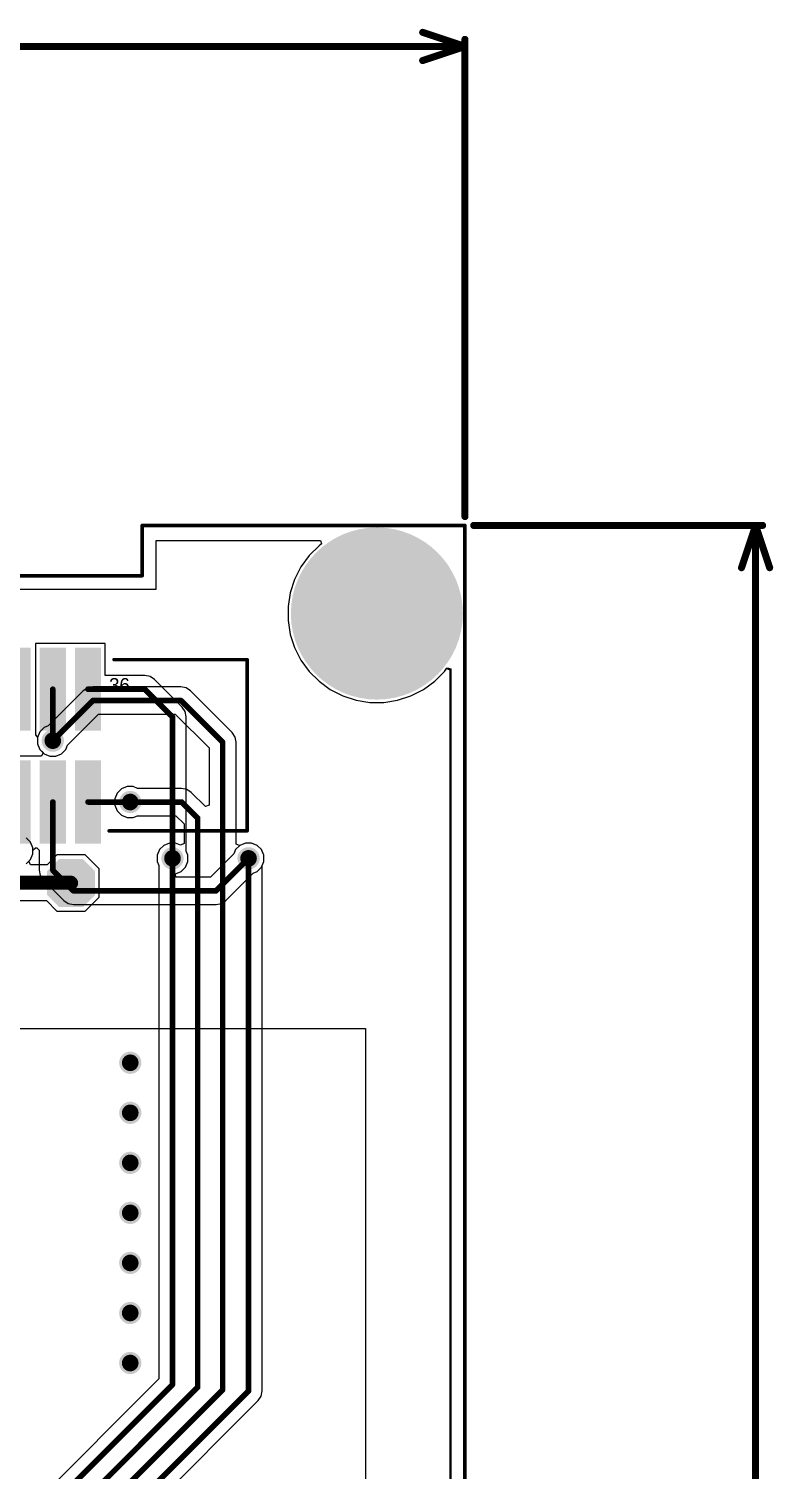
# Model space of a CAD drawing. Header units: millimetres. Extents: x 0 to 172, y 0 to 138.
# Drawn here: x 144.3 to 171.1, y 86 to 137.9 of the extents above; entities that cross this region are included whole.
import ezdxf

# ---------------------------------------------------------------- set-up
doc = ezdxf.new("R2010")
doc.units = ezdxf.units.MM
for name, color, linetype in [('BottomLayer', 5, 'Continuous'), ('BottomPaste', 16, 'Continuous'), ('BottomSolder', 6, 'Continuous'), ('Mechanical1', 6, 'Continuous'), ('Mechanical2', 216, 'Continuous'), ('MultiLayer', 9, 'Continuous'), ('PadHoleLayer', 156, 'Continuous'), ('TopLayer', 1, 'Continuous'), ('TopOverlay', 2, 'Continuous'), ('TopPaste', 8, 'Continuous'), ('TopSolder', 216, 'Continuous'), ('ViaHoleLayer', 16, 'Continuous')]:
    doc.layers.add(name, color=color, linetype=linetype)

# ---------------------------------------------------------------- blocks, each defined once
blk = doc.blocks.new('T__________B_46')
at = {"layer": 'BottomLayer'}
blk.add_hatch(color=5, dxfattribs=at).paths.add_polyline_path([(0.381, 0.762), (-0.381, 0.762), (-0.762, 0.381), (-0.762, -0.381), (-0.381, -0.762), (0.381, -0.762), (0.762, -0.381), (0.762, 0.381)])
at = {"layer": 'BottomPaste'}
blk.add_hatch(color=16, dxfattribs=at).paths.add_polyline_path([(0.381, 0.762), (-0.381, 0.762), (-0.762, 0.381), (-0.762, -0.381), (-0.381, -0.762), (0.381, -0.762), (0.762, -0.381), (0.762, 0.381)])
at = {"layer": 'BottomSolder'}
blk.add_hatch(color=6, dxfattribs=at).paths.add_polyline_path([(0.4318, 0.8636), (-0.4318, 0.8636), (-0.8636, 0.4318), (-0.8636, -0.4318), (-0.4318, -0.8636), (0.4318, -0.8636), (0.8636, -0.4318), (0.8636, 0.4318)])
blk = doc.blocks.new('ESHF_118_01_L_D_SM_TR_256')
at = {"layer": 'TopLayer'}
for points in [[(-10.425, 3.43), (-10.425, 0.635), (-11.165, 0.635), (-11.165, 3.43)], [(-9.155, 3.43), (-9.155, 0.635), (-9.895, 0.635), (-9.895, 3.43)], [(-7.885, 3.43), (-7.885, 0.635), (-8.625, 0.635), (-8.625, 3.43)], [(-6.615, 3.43), (-6.615, 0.635), (-7.355, 0.635), (-7.355, 3.43)], [(-5.345, 3.43), (-5.345, 0.635), (-6.085, 0.635), (-6.085, 3.43)], [(-4.075, 3.43), (-4.075, 0.635), (-4.815, 0.635), (-4.815, 3.43)], [(-2.805, 3.43), (-2.805, 0.635), (-3.545, 0.635), (-3.545, 3.43)], [(-1.535, 3.43), (-1.535, 0.635), (-2.275, 0.635), (-2.275, 3.43)], [(-0.265, 3.43), (-0.265, 0.635), (-1.005, 0.635), (-1.005, 3.43)], [(1.005, 3.43), (1.005, 0.635), (0.265, 0.635), (0.265, 3.43)], [(2.275, 3.43), (2.275, 0.635), (1.535, 0.635), (1.535, 3.43)], [(3.545, 3.43), (3.545, 0.635), (2.805, 0.635), (2.805, 3.43)], [(4.815, 3.43), (4.815, 0.635), (4.075, 0.635), (4.075, 3.43)], [(6.085, 3.43), (6.085, 0.635), (5.345, 0.635), (5.345, 3.43)], [(7.355, 3.43), (7.355, 0.635), (6.615, 0.635), (6.615, 3.43)], [(8.625, 3.43), (8.625, 0.635), (7.885, 0.635), (7.885, 3.43)], [(9.895, 3.43), (9.895, 0.635), (9.155, 0.635), (9.155, 3.43)], [(11.165, 3.43), (11.165, 0.635), (10.425, 0.635), (10.425, 3.43)], [(-10.425, -0.635), (-10.425, -3.43), (-11.165, -3.43), (-11.165, -0.635)], [(-9.155, -0.635), (-9.155, -3.43), (-9.895, -3.43), (-9.895, -0.635)], [(-7.885, -0.635), (-7.885, -3.43), (-8.625, -3.43), (-8.625, -0.635)], [(-6.615, -0.635), (-6.615, -3.43), (-7.355, -3.43), (-7.355, -0.635)], [(-5.345, -0.635), (-5.345, -3.43), (-6.085, -3.43), (-6.085, -0.635)], [(-4.075, -0.635), (-4.075, -3.43), (-4.815, -3.43), (-4.815, -0.635)], [(-2.805, -0.635), (-2.805, -3.43), (-3.545, -3.43), (-3.545, -0.635)], [(-1.535, -0.635), (-1.535, -3.43), (-2.275, -3.43), (-2.275, -0.635)], [(-0.265, -0.635), (-0.265, -3.43), (-1.005, -3.43), (-1.005, -0.635)], [(1.005, -0.635), (1.005, -3.43), (0.265, -3.43), (0.265, -0.635)], [(2.275, -0.635), (2.275, -3.43), (1.535, -3.43), (1.535, -0.635)], [(3.545, -0.635), (3.545, -3.43), (2.805, -3.43), (2.805, -0.635)], [(4.815, -0.635), (4.815, -3.43), (4.075, -3.43), (4.075, -0.635)], [(6.085, -0.635), (6.085, -3.43), (5.345, -3.43), (5.345, -0.635)], [(7.355, -0.635), (7.355, -3.43), (6.615, -3.43), (6.615, -0.635)], [(8.625, -0.635), (8.625, -3.43), (7.885, -3.43), (7.885, -0.635)], [(9.895, -0.635), (9.895, -3.43), (9.155, -3.43), (9.155, -0.635)], [(11.165, -0.635), (11.165, -3.43), (10.425, -3.43), (10.425, -0.635)]]:
    blk.add_hatch(color=1, dxfattribs=at).paths.add_polyline_path(points)
at = {"layer": 'TopPaste'}
for points in [[(-10.425, 3.43), (-10.425, 0.635), (-11.165, 0.635), (-11.165, 3.43)], [(-9.155, 3.43), (-9.155, 0.635), (-9.895, 0.635), (-9.895, 3.43)], [(-7.885, 3.43), (-7.885, 0.635), (-8.625, 0.635), (-8.625, 3.43)], [(-6.615, 3.43), (-6.615, 0.635), (-7.355, 0.635), (-7.355, 3.43)], [(-5.345, 3.43), (-5.345, 0.635), (-6.085, 0.635), (-6.085, 3.43)], [(-4.075, 3.43), (-4.075, 0.635), (-4.815, 0.635), (-4.815, 3.43)], [(-2.805, 3.43), (-2.805, 0.635), (-3.545, 0.635), (-3.545, 3.43)], [(-1.535, 3.43), (-1.535, 0.635), (-2.275, 0.635), (-2.275, 3.43)], [(-0.265, 3.43), (-0.265, 0.635), (-1.005, 0.635), (-1.005, 3.43)], [(1.005, 3.43), (1.005, 0.635), (0.265, 0.635), (0.265, 3.43)], [(2.275, 3.43), (2.275, 0.635), (1.535, 0.635), (1.535, 3.43)], [(3.545, 3.43), (3.545, 0.635), (2.805, 0.635), (2.805, 3.43)], [(4.815, 3.43), (4.815, 0.635), (4.075, 0.635), (4.075, 3.43)], [(6.085, 3.43), (6.085, 0.635), (5.345, 0.635), (5.345, 3.43)], [(7.355, 3.43), (7.355, 0.635), (6.615, 0.635), (6.615, 3.43)], [(8.625, 3.43), (8.625, 0.635), (7.885, 0.635), (7.885, 3.43)], [(9.895, 3.43), (9.895, 0.635), (9.155, 0.635), (9.155, 3.43)], [(11.165, 3.43), (11.165, 0.635), (10.425, 0.635), (10.425, 3.43)], [(-10.425, -0.635), (-10.425, -3.43), (-11.165, -3.43), (-11.165, -0.635)], [(-9.155, -0.635), (-9.155, -3.43), (-9.895, -3.43), (-9.895, -0.635)], [(-7.885, -0.635), (-7.885, -3.43), (-8.625, -3.43), (-8.625, -0.635)], [(-6.615, -0.635), (-6.615, -3.43), (-7.355, -3.43), (-7.355, -0.635)], [(-5.345, -0.635), (-5.345, -3.43), (-6.085, -3.43), (-6.085, -0.635)], [(-4.075, -0.635), (-4.075, -3.43), (-4.815, -3.43), (-4.815, -0.635)], [(-2.805, -0.635), (-2.805, -3.43), (-3.545, -3.43), (-3.545, -0.635)], [(-1.535, -0.635), (-1.535, -3.43), (-2.275, -3.43), (-2.275, -0.635)], [(-0.265, -0.635), (-0.265, -3.43), (-1.005, -3.43), (-1.005, -0.635)], [(1.005, -0.635), (1.005, -3.43), (0.265, -3.43), (0.265, -0.635)], [(2.275, -0.635), (2.275, -3.43), (1.535, -3.43), (1.535, -0.635)], [(3.545, -0.635), (3.545, -3.43), (2.805, -3.43), (2.805, -0.635)], [(4.815, -0.635), (4.815, -3.43), (4.075, -3.43), (4.075, -0.635)], [(6.085, -0.635), (6.085, -3.43), (5.345, -3.43), (5.345, -0.635)], [(7.355, -0.635), (7.355, -3.43), (6.615, -3.43), (6.615, -0.635)], [(8.625, -0.635), (8.625, -3.43), (7.885, -3.43), (7.885, -0.635)], [(9.895, -0.635), (9.895, -3.43), (9.155, -3.43), (9.155, -0.635)], [(11.165, -0.635), (11.165, -3.43), (10.425, -3.43), (10.425, -0.635)]]:
    blk.add_hatch(color=8, dxfattribs=at).paths.add_polyline_path(points)
at = {"layer": 'TopSolder'}
for points in [[(-10.323, 3.532), (-10.323, 0.533), (-11.267, 0.533), (-11.267, 3.532)], [(-9.053, 3.532), (-9.053, 0.533), (-9.997, 0.533), (-9.997, 3.532)], [(-7.783, 3.532), (-7.783, 0.533), (-8.727, 0.533), (-8.727, 3.532)], [(-6.513, 3.532), (-6.513, 0.533), (-7.457, 0.533), (-7.457, 3.532)], [(-5.243, 3.532), (-5.243, 0.533), (-6.187, 0.533), (-6.187, 3.532)], [(-3.973, 3.532), (-3.973, 0.533), (-4.917, 0.533), (-4.917, 3.532)], [(-2.703, 3.532), (-2.703, 0.533), (-3.647, 0.533), (-3.647, 3.532)], [(-1.433, 3.532), (-1.433, 0.533), (-2.377, 0.533), (-2.377, 3.532)], [(-0.163, 3.532), (-0.163, 0.533), (-1.107, 0.533), (-1.107, 3.532)], [(1.107, 3.532), (1.107, 0.533), (0.163, 0.533), (0.163, 3.532)], [(2.377, 3.532), (2.377, 0.533), (1.433, 0.533), (1.433, 3.532)], [(3.647, 3.532), (3.647, 0.533), (2.703, 0.533), (2.703, 3.532)], [(4.917, 3.532), (4.917, 0.533), (3.973, 0.533), (3.973, 3.532)], [(6.187, 3.532), (6.187, 0.533), (5.243, 0.533), (5.243, 3.532)], [(7.457, 3.532), (7.457, 0.533), (6.513, 0.533), (6.513, 3.532)], [(8.727, 3.532), (8.727, 0.533), (7.783, 0.533), (7.783, 3.532)], [(9.997, 3.532), (9.997, 0.533), (9.053, 0.533), (9.053, 3.532)], [(11.267, 3.532), (11.267, 0.533), (10.323, 0.533), (10.323, 3.532)], [(-10.323, -0.533), (-10.323, -3.532), (-11.267, -3.532), (-11.267, -0.533)], [(-9.053, -0.533), (-9.053, -3.532), (-9.997, -3.532), (-9.997, -0.533)], [(-7.783, -0.533), (-7.783, -3.532), (-8.727, -3.532), (-8.727, -0.533)], [(-6.513, -0.533), (-6.513, -3.532), (-7.457, -3.532), (-7.457, -0.533)], [(-5.243, -0.533), (-5.243, -3.532), (-6.187, -3.532), (-6.187, -0.533)], [(-3.973, -0.533), (-3.973, -3.532), (-4.917, -3.532), (-4.917, -0.533)], [(-2.703, -0.533), (-2.703, -3.532), (-3.647, -3.532), (-3.647, -0.533)], [(-1.433, -0.533), (-1.433, -3.532), (-2.377, -3.532), (-2.377, -0.533)], [(-0.163, -0.533), (-0.163, -3.532), (-1.107, -3.532), (-1.107, -0.533)], [(1.107, -0.533), (1.107, -3.532), (0.163, -3.532), (0.163, -0.533)], [(2.377, -0.533), (2.377, -3.532), (1.433, -3.532), (1.433, -0.533)], [(3.647, -0.533), (3.647, -3.532), (2.703, -3.532), (2.703, -0.533)], [(4.917, -0.533), (4.917, -3.532), (3.973, -3.532), (3.973, -0.533)], [(6.187, -0.533), (6.187, -3.532), (5.243, -3.532), (5.243, -0.533)], [(7.457, -0.533), (7.457, -3.532), (6.513, -3.532), (6.513, -0.533)], [(8.727, -0.533), (8.727, -3.532), (7.783, -3.532), (7.783, -0.533)], [(9.997, -0.533), (9.997, -3.532), (9.053, -3.532), (9.053, -0.533)], [(11.267, -0.533), (11.267, -3.532), (10.323, -3.532), (10.323, -0.533)]]:
    blk.add_hatch(color=216, dxfattribs=at).paths.add_polyline_path(points)
at = {"layer": 'TopOverlay', "const_width": 0.127}
for points in [[(-16.535, -3.073), (-16.535, 3.099)], [(-16.535, 3.099), (-11.735, 3.099)], [(11.735, 3.099), (16.535, 3.099)], [(16.535, -3.073), (16.535, 3.099)], [(-16.535, -3.073), (-11.557, -3.073)], [(11.557, -3.073), (16.535, -3.073)]]:
    blk.add_lwpolyline(points, dxfattribs=at)
at = {"layer": 'TopOverlay', "const_width": 0.0635}
for points in [[(-16.567, 3.099, 1), (-16.504, 3.099, 1)], [(-16.567, 3.099, 1), (-16.504, 3.099, 1)], [(-11.767, 3.099, 1), (-11.703, 3.099, 1)], [(11.703, 3.099, 1), (11.767, 3.099, 1)], [(16.504, 3.099, 1), (16.567, 3.099, 1)], [(16.504, 3.099, 1), (16.567, 3.099, 1)], [(-16.567, -3.073, 1), (-16.504, -3.073, 1)], [(-16.567, -3.073, 1), (-16.504, -3.073, 1)], [(-11.589, -3.073, 1), (-11.525, -3.073, 1)], [(11.525, -3.073, 1), (11.589, -3.073, 1)], [(16.504, -3.073, 1), (16.567, -3.073, 1)], [(16.504, -3.073, 1), (16.567, -3.073, 1)]]:
    blk.add_lwpolyline(points, format="xyb", close=True, dxfattribs=at)
at = {"layer": 'TopOverlay'}
for s, p in [('36', (11.559, 1.933)), ('1', (-11.656, -2.563))]:
    blk.add_text(s, height=0.5, rotation=360, dxfattribs=at).set_placement(p)

msp = doc.modelspace()

# ---------------------------------------------------------------- hatches: boundary and pattern name
at = {"layer": 'BottomLayer'}
h = msp.add_hatch(color=5, dxfattribs=at)
edge = h.paths.add_edge_path()
edge.add_arc((156.825, 116.825), 3, 0, 360)
h = msp.add_hatch(color=5, dxfattribs=at)
edge = h.paths.add_edge_path()
edge.add_arc((145.136, 112.243), 0.3, 0, 360)
h = msp.add_hatch(color=5, dxfattribs=at)
edge = h.paths.add_edge_path()
edge.add_arc((147.93, 110.032), 0.3, 0, 360)
h = msp.add_hatch(color=5, dxfattribs=at)
edge = h.paths.add_edge_path()
edge.add_arc((149.454, 108.001), 0.3, 0, 360)
h = msp.add_hatch(color=5, dxfattribs=at)
edge = h.paths.add_edge_path()
edge.add_arc((152.197, 108.001), 0.3, 0, 360)
h = msp.add_hatch(color=5, dxfattribs=at)
edge = h.paths.add_edge_path()
edge.add_arc((147.93, 100.635), 0.3, 0, 360)
h = msp.add_hatch(color=5, dxfattribs=at)
edge = h.paths.add_edge_path()
edge.add_arc((147.93, 98.831), 0.3, 0, 360)
h = msp.add_hatch(color=5, dxfattribs=at)
edge = h.paths.add_edge_path()
edge.add_arc((147.93, 97.028), 0.3, 0, 360)
h = msp.add_hatch(color=5, dxfattribs=at)
edge = h.paths.add_edge_path()
edge.add_arc((147.93, 95.225), 0.3, 0, 360)
h = msp.add_hatch(color=5, dxfattribs=at)
edge = h.paths.add_edge_path()
edge.add_arc((147.93, 93.421), 0.3, 0, 360)
h = msp.add_hatch(color=5, dxfattribs=at)
edge = h.paths.add_edge_path()
edge.add_arc((147.93, 91.618), 0.3, 0, 360)
h = msp.add_hatch(color=5, dxfattribs=at)
edge = h.paths.add_edge_path()
edge.add_arc((147.93, 89.814), 0.3, 0, 360)
at = {"layer": 'BottomSolder'}
h = msp.add_hatch(color=6, dxfattribs=at)
edge = h.paths.add_edge_path()
edge.add_arc((156.825, 116.825), 3.102, 0, 360)
h = msp.add_hatch(color=6, dxfattribs=at)
edge = h.paths.add_edge_path()
edge.add_arc((145.136, 112.243), 0.402, 0, 360)
h = msp.add_hatch(color=6, dxfattribs=at)
edge = h.paths.add_edge_path()
edge.add_arc((147.93, 110.032), 0.402, 0, 360)
h = msp.add_hatch(color=6, dxfattribs=at)
edge = h.paths.add_edge_path()
edge.add_arc((149.454, 108.001), 0.402, 0, 360)
h = msp.add_hatch(color=6, dxfattribs=at)
edge = h.paths.add_edge_path()
edge.add_arc((152.197, 108.001), 0.402, 0, 360)
h = msp.add_hatch(color=6, dxfattribs=at)
edge = h.paths.add_edge_path()
edge.add_arc((147.93, 100.635), 0.402, 0, 360)
h = msp.add_hatch(color=6, dxfattribs=at)
edge = h.paths.add_edge_path()
edge.add_arc((147.93, 98.831), 0.402, 0, 360)
h = msp.add_hatch(color=6, dxfattribs=at)
edge = h.paths.add_edge_path()
edge.add_arc((147.93, 97.028), 0.402, 0, 360)
h = msp.add_hatch(color=6, dxfattribs=at)
edge = h.paths.add_edge_path()
edge.add_arc((147.93, 95.225), 0.402, 0, 360)
h = msp.add_hatch(color=6, dxfattribs=at)
edge = h.paths.add_edge_path()
edge.add_arc((147.93, 93.421), 0.402, 0, 360)
h = msp.add_hatch(color=6, dxfattribs=at)
edge = h.paths.add_edge_path()
edge.add_arc((147.93, 91.618), 0.402, 0, 360)
h = msp.add_hatch(color=6, dxfattribs=at)
edge = h.paths.add_edge_path()
edge.add_arc((147.93, 89.814), 0.402, 0, 360)
at = {"layer": 'MultiLayer'}
h = msp.add_hatch(color=9, dxfattribs=at)
edge = h.paths.add_edge_path()
edge.add_arc((156.825, 116.825), 3, 0, 360)
at = {"layer": 'PadHoleLayer'}
h = msp.add_hatch(color=156, dxfattribs=at)
edge = h.paths.add_edge_path()
edge.add_arc((156.825, 116.825), 2, 0, 360)
at = {"layer": 'TopLayer'}
h = msp.add_hatch(color=1, dxfattribs=at)
edge = h.paths.add_edge_path()
edge.add_arc((156.825, 116.825), 3, 0, 360)
h = msp.add_hatch(color=1, dxfattribs=at)
edge = h.paths.add_edge_path()
edge.add_arc((145.136, 112.243), 0.3, 0, 360)
h = msp.add_hatch(color=1, dxfattribs=at)
edge = h.paths.add_edge_path()
edge.add_arc((147.93, 110.032), 0.3, 0, 360)
h = msp.add_hatch(color=1, dxfattribs=at)
edge = h.paths.add_edge_path()
edge.add_arc((149.454, 108.001), 0.3, 0, 360)
h = msp.add_hatch(color=1, dxfattribs=at)
edge = h.paths.add_edge_path()
edge.add_arc((152.197, 108.001), 0.3, 0, 360)
h = msp.add_hatch(color=1, dxfattribs=at)
edge = h.paths.add_edge_path()
edge.add_arc((147.93, 100.635), 0.3, 0, 360)
h = msp.add_hatch(color=1, dxfattribs=at)
edge = h.paths.add_edge_path()
edge.add_arc((147.93, 98.831), 0.3, 0, 360)
h = msp.add_hatch(color=1, dxfattribs=at)
edge = h.paths.add_edge_path()
edge.add_arc((147.93, 97.028), 0.3, 0, 360)
h = msp.add_hatch(color=1, dxfattribs=at)
edge = h.paths.add_edge_path()
edge.add_arc((147.93, 95.225), 0.3, 0, 360)
h = msp.add_hatch(color=1, dxfattribs=at)
edge = h.paths.add_edge_path()
edge.add_arc((147.93, 93.421), 0.3, 0, 360)
h = msp.add_hatch(color=1, dxfattribs=at)
edge = h.paths.add_edge_path()
edge.add_arc((147.93, 91.618), 0.3, 0, 360)
h = msp.add_hatch(color=1, dxfattribs=at)
edge = h.paths.add_edge_path()
edge.add_arc((147.93, 89.814), 0.3, 0, 360)
at = {"layer": 'TopSolder'}
h = msp.add_hatch(color=216, dxfattribs=at)
edge = h.paths.add_edge_path()
edge.add_arc((156.825, 116.825), 3.102, 0, 360)
h = msp.add_hatch(color=216, dxfattribs=at)
edge = h.paths.add_edge_path()
edge.add_arc((145.136, 112.243), 0.402, 0, 360)
h = msp.add_hatch(color=216, dxfattribs=at)
edge = h.paths.add_edge_path()
edge.add_arc((147.93, 110.032), 0.402, 0, 360)
h = msp.add_hatch(color=216, dxfattribs=at)
edge = h.paths.add_edge_path()
edge.add_arc((149.454, 108.001), 0.402, 0, 360)
h = msp.add_hatch(color=216, dxfattribs=at)
edge = h.paths.add_edge_path()
edge.add_arc((152.197, 108.001), 0.402, 0, 360)
h = msp.add_hatch(color=216, dxfattribs=at)
edge = h.paths.add_edge_path()
edge.add_arc((147.93, 100.635), 0.402, 0, 360)
h = msp.add_hatch(color=216, dxfattribs=at)
edge = h.paths.add_edge_path()
edge.add_arc((147.93, 98.831), 0.402, 0, 360)
h = msp.add_hatch(color=216, dxfattribs=at)
edge = h.paths.add_edge_path()
edge.add_arc((147.93, 97.028), 0.402, 0, 360)
h = msp.add_hatch(color=216, dxfattribs=at)
edge = h.paths.add_edge_path()
edge.add_arc((147.93, 95.225), 0.402, 0, 360)
h = msp.add_hatch(color=216, dxfattribs=at)
edge = h.paths.add_edge_path()
edge.add_arc((147.93, 93.421), 0.402, 0, 360)
h = msp.add_hatch(color=216, dxfattribs=at)
edge = h.paths.add_edge_path()
edge.add_arc((147.93, 91.618), 0.402, 0, 360)
h = msp.add_hatch(color=216, dxfattribs=at)
edge = h.paths.add_edge_path()
edge.add_arc((147.93, 89.814), 0.402, 0, 360)
at = {"layer": 'ViaHoleLayer'}
h = msp.add_hatch(color=16, dxfattribs=at)
edge = h.paths.add_edge_path()
edge.add_arc((145.136, 112.243), 0.15, 0, 360)
h = msp.add_hatch(color=16, dxfattribs=at)
edge = h.paths.add_edge_path()
edge.add_arc((147.93, 110.032), 0.15, 0, 360)
h = msp.add_hatch(color=16, dxfattribs=at)
edge = h.paths.add_edge_path()
edge.add_arc((149.454, 108.001), 0.15, 0, 360)
h = msp.add_hatch(color=16, dxfattribs=at)
edge = h.paths.add_edge_path()
edge.add_arc((152.197, 108.001), 0.15, 0, 360)
h = msp.add_hatch(color=16, dxfattribs=at)
edge = h.paths.add_edge_path()
edge.add_arc((147.93, 100.635), 0.15, 0, 360)
h = msp.add_hatch(color=16, dxfattribs=at)
edge = h.paths.add_edge_path()
edge.add_arc((147.93, 98.831), 0.15, 0, 360)
h = msp.add_hatch(color=16, dxfattribs=at)
edge = h.paths.add_edge_path()
edge.add_arc((147.93, 97.028), 0.15, 0, 360)
h = msp.add_hatch(color=16, dxfattribs=at)
edge = h.paths.add_edge_path()
edge.add_arc((147.93, 95.225), 0.15, 0, 360)
h = msp.add_hatch(color=16, dxfattribs=at)
edge = h.paths.add_edge_path()
edge.add_arc((147.93, 93.421), 0.15, 0, 360)
h = msp.add_hatch(color=16, dxfattribs=at)
edge = h.paths.add_edge_path()
edge.add_arc((147.93, 91.618), 0.15, 0, 360)
h = msp.add_hatch(color=16, dxfattribs=at)
edge = h.paths.add_edge_path()
edge.add_arc((147.93, 89.814), 0.15, 0, 360)

# ---------------------------------------------------------------- linework, layer by layer
at = {"layer": 'BottomLayer'}
for p, q in [((148.869, 117.704), (148.869, 119.456)), ((148.869, 119.456), (154.791, 119.456)), ((154.738, 119.268), (154.382, 118.912)), ((154.831, 119.335), (154.738, 119.268)), ((154.791, 119.456), (154.831, 119.335)), ((154.085, 118.504), (153.856, 118.055)), ((154.382, 118.912), (154.085, 118.504)), ((153.856, 118.055), (153.701, 117.575)), ((136.242, 117.704), (148.869, 117.704)), ((153.701, 117.575), (153.622, 117.077)), ((153.622, 117.077), (153.622, 116.573)), ((153.622, 116.573), (153.701, 116.075)), ((153.701, 116.075), (153.856, 115.595)), ((153.856, 115.595), (154.085, 115.146)), ((154.085, 115.146), (154.382, 114.738)), ((159.268, 114.738), (159.34, 114.838)), ((159.34, 114.838), (159.461, 114.798)), ((159.461, 114.798), (159.461, 57.315)), ((154.382, 114.738), (154.738, 114.382)), ((154.738, 114.382), (155.146, 114.085)), ((158.504, 114.085), (158.912, 114.382)), ((158.912, 114.382), (159.268, 114.738)), ((146.236, 114.039), (144.971, 112.774)), ((146.396, 114.146), (146.236, 114.039)), ((146.584, 114.183), (146.396, 114.146)), ((149.756, 114.183), (146.584, 114.183)), ((149.945, 114.146), (149.756, 114.183)), ((150.104, 114.039), (149.945, 114.146)), ((151.611, 112.533), (150.104, 114.039)), ((155.146, 114.085), (155.595, 113.856)), ((155.595, 113.856), (156.075, 113.701)), ((157.575, 113.701), (158.055, 113.856)), ((158.055, 113.856), (158.504, 114.085)), ((156.075, 113.701), (156.573, 113.622)), ((156.573, 113.622), (157.077, 113.622)), ((157.077, 113.622), (157.575, 113.701)), ((144.971, 112.774), (144.822, 112.712)), ((145.667, 112.078), (146.788, 113.199)), ((146.788, 113.199), (149.553, 113.199)), ((149.553, 113.199), (150.771, 111.981)), ((144.666, 112.556), (144.582, 112.353)), ((144.582, 112.353), (144.582, 112.132)), ((144.822, 112.712), (144.666, 112.556)), ((151.718, 112.373), (151.611, 112.533)), ((151.755, 112.185), (151.718, 112.373)), ((144.582, 112.132), (144.666, 111.929)), ((144.666, 111.929), (144.822, 111.773)), ((144.822, 111.773), (145.025, 111.689)), ((145.025, 111.689), (145.246, 111.689)), ((145.246, 111.689), (145.449, 111.773)), ((145.449, 111.773), (145.605, 111.929)), ((145.605, 111.929), (145.667, 112.078)), ((150.771, 111.981), (150.771, 109.921)), ((151.755, 108.509), (151.755, 112.185)), ((147.46, 110.346), (147.376, 110.142)), ((147.376, 110.142), (147.376, 109.922)), ((147.616, 110.502), (147.46, 110.346)), ((147.819, 110.586), (147.616, 110.502)), ((148.04, 110.586), (147.819, 110.586)), ((148.189, 110.524), (148.04, 110.586)), ((149.784, 110.524), (148.189, 110.524)), ((149.973, 110.487), (149.784, 110.524)), ((150.132, 110.38), (149.973, 110.487)), ((150.644, 109.868), (150.132, 110.38)), ((147.376, 109.922), (147.46, 109.718)), ((147.46, 109.718), (147.616, 109.563)), ((150.771, 109.921), (150.644, 109.868)), ((147.616, 109.563), (147.819, 109.478)), ((147.819, 109.478), (148.04, 109.478)), ((148.04, 109.478), (148.189, 109.54)), ((148.189, 109.54), (149.58, 109.54)), ((149.58, 109.54), (149.869, 109.251)), ((149.869, 109.251), (149.869, 108.535)), ((144.335, 108.587), (144.179, 108.743)), ((144.42, 108.384), (144.335, 108.587)), ((144.335, 107.96), (144.42, 108.163)), ((144.42, 108.163), (144.42, 108.384)), ((145.288, 108.128), (144.932, 107.772)), ((146.304, 108.128), (145.288, 108.128)), ((146.812, 107.62), (146.304, 108.128)), ((148.984, 108.315), (148.9, 108.111)), ((148.9, 108.111), (148.9, 107.891)), ((149.14, 108.47), (148.984, 108.315)), ((149.343, 108.555), (149.14, 108.47)), ((149.564, 108.555), (149.343, 108.555)), ((149.742, 108.481), (149.564, 108.555)), ((149.869, 108.535), (149.742, 108.481)), ((151.873, 108.46), (151.755, 108.509)), ((151.883, 108.47), (151.873, 108.46)), ((152.087, 108.555), (151.883, 108.47)), ((152.307, 108.555), (152.087, 108.555)), ((152.511, 108.47), (152.307, 108.555)), ((152.666, 108.315), (152.511, 108.47)), ((152.751, 108.111), (152.666, 108.315)), ((152.751, 107.891), (152.751, 108.111)), ((144.275, 107.899), (144.335, 107.96)), ((144.327, 107.772), (144.275, 107.899)), ((144.932, 107.772), (144.327, 107.772)), ((146.812, 106.604), (146.812, 107.62)), ((148.9, 107.891), (148.962, 107.741)), ((148.962, 107.741), (148.962, 89.243)), ((152.689, 107.741), (152.751, 107.891)), ((152.689, 88.81), (152.689, 107.741)), ((146.304, 106.096), (146.812, 106.604)), ((142.608, 106.477), (144.907, 106.477)), ((144.907, 106.477), (145.288, 106.096)), ((145.288, 106.096), (146.304, 106.096)), ((148.962, 89.243), (125.008, 65.29)), ((126.483, 62.4), (152.545, 88.462)), ((152.545, 88.462), (152.651, 88.621)), ((152.651, 88.621), (152.689, 88.81))]:
    msp.add_line(p, q, dxfattribs=at)
for points, const_width in [([(145.136, 112.243), (146.584, 113.691)], 0.203), ([(146.584, 113.691), (149.756, 113.691)], 0.203), ([(149.756, 113.691), (151.263, 112.185)], 0.203), ([(151.263, 88.848), (151.263, 112.185)], 0.203), ([(147.93, 110.032), (149.784, 110.032)], 0.203), ([(149.784, 110.032), (150.361, 109.455)], 0.203), ([(150.361, 88.94), (150.361, 109.455)], 0.203), ([(149.454, 89.039), (149.454, 108.001)], 0.203), ([(152.197, 88.81), (152.197, 108.001)], 0.203), ([(142.608, 107.124), (145.783, 107.124)], 0.508), ([(145.783, 107.124), (145.796, 107.112)], 0.508), ([(125.212, 64.798), (149.454, 89.039)], 0.203), ([(125.522, 64.1), (150.361, 88.94)], 0.203), ([(125.829, 63.413), (151.263, 88.848)], 0.203), ([(126.135, 62.748), (152.197, 88.81)], 0.203)]:
    msp.add_lwpolyline(points, dxfattribs=dict(at, const_width=const_width))
for points, const_width in [([(146.534, 113.691, 1), (146.635, 113.691, 1)], 0.102), ([(146.534, 113.691, 1), (146.635, 113.691, 1)], 0.102), ([(149.706, 113.691, 1), (149.807, 113.691, 1)], 0.102), ([(149.706, 113.691, 1), (149.807, 113.691, 1)], 0.102), ([(145.085, 112.243, 1), (145.186, 112.243, 1)], 0.102), ([(151.212, 112.185, 1), (151.314, 112.185, 1)], 0.102), ([(151.212, 112.185, 1), (151.314, 112.185, 1)], 0.102), ([(147.879, 110.032, 1), (147.98, 110.032, 1)], 0.102), ([(149.734, 110.032, 1), (149.835, 110.032, 1)], 0.102), ([(149.734, 110.032, 1), (149.835, 110.032, 1)], 0.102), ([(150.31, 109.455, 1), (150.412, 109.455, 1)], 0.102), ([(150.31, 109.455, 1), (150.412, 109.455, 1)], 0.102), ([(149.403, 108.001, 1), (149.504, 108.001, 1)], 0.102), ([(152.146, 108.001, 1), (152.248, 108.001, 1)], 0.102), ([(145.656, 107.124, 1), (145.91, 107.124, 1)], 0.254), ([(145.656, 107.124, 1), (145.91, 107.124, 1)], 0.254), ([(145.669, 107.112, 1), (145.923, 107.112, 1)], 0.254), ([(149.403, 89.039, 1), (149.504, 89.039, 1)], 0.102), ([(149.403, 89.039, 1), (149.504, 89.039, 1)], 0.102), ([(150.31, 88.94, 1), (150.412, 88.94, 1)], 0.102), ([(150.31, 88.94, 1), (150.412, 88.94, 1)], 0.102), ([(151.212, 88.848, 1), (151.314, 88.848, 1)], 0.102), ([(151.212, 88.848, 1), (151.314, 88.848, 1)], 0.102), ([(152.146, 88.81, 1), (152.248, 88.81, 1)], 0.102), ([(152.146, 88.81, 1), (152.248, 88.81, 1)], 0.102)]:
    msp.add_lwpolyline(points, format="xyb", close=True, dxfattribs=dict(at, const_width=const_width))
at = {"layer": 'Mechanical1', "const_width": 0.254}
for points in [[(158.476, 137.77), (160, 137.262)], [(87.491, 137.262), (160, 137.262)], [(158.476, 136.754), (160, 137.262)], [(160, 120.318), (160, 137.516)], [(160.318, 120), (170.739, 120)], [(169.977, 118.476), (170.485, 120)], [(170.485, 120), (170.993, 118.476)], [(170.485, 67.491), (170.485, 120)]]:
    msp.add_lwpolyline(points, dxfattribs=at)
at = {"layer": 'Mechanical1', "const_width": 0.127}
for points in [[(158.413, 137.77, 1), (158.54, 137.77, 1)], [(159.937, 137.516, 1), (160.064, 137.516, 1)], [(159.937, 137.262, 1), (160.064, 137.262, 1)], [(159.937, 137.262, 1), (160.064, 137.262, 1)], [(159.937, 137.262, 1), (160.064, 137.262, 1)], [(158.413, 136.754, 1), (158.54, 136.754, 1)], [(159.937, 120.318, 1), (160.064, 120.318, 1)], [(160.254, 120, 1), (160.381, 120, 1)], [(170.421, 120, 1), (170.548, 120, 1)], [(170.421, 120, 1), (170.548, 120, 1)], [(170.421, 120, 1), (170.548, 120, 1)], [(170.675, 120, 1), (170.802, 120, 1)], [(169.913, 118.476, 1), (170.04, 118.476, 1)], [(170.929, 118.476, 1), (171.056, 118.476, 1)]]:
    msp.add_lwpolyline(points, format="xyb", close=True, dxfattribs=at)
at = {"layer": 'Mechanical2', "const_width": 0.127}
for points in [[(148.361, 120), (160, 120)], [(148.361, 118.186), (148.361, 120)], [(160, 0), (160, 120)], [(109.347, 118.186), (148.361, 118.186)]]:
    msp.add_lwpolyline(points, dxfattribs=at)
at = {"layer": 'Mechanical2', "const_width": 0.0635}
for points in [[(148.33, 120, 1), (148.393, 120, 1)], [(148.33, 120, 1), (148.393, 120, 1)], [(159.968, 120, 1), (160.032, 120, 1)], [(159.968, 120, 1), (160.032, 120, 1)], [(148.33, 118.186, 1), (148.393, 118.186, 1)], [(148.33, 118.186, 1), (148.393, 118.186, 1)]]:
    msp.add_lwpolyline(points, format="xyb", close=True, dxfattribs=at)
at = {"layer": 'TopLayer'}
for p, q in [((148.869, 117.704), (148.869, 119.456)), ((148.869, 119.456), (154.791, 119.456)), ((154.738, 119.268), (154.382, 118.912)), ((154.831, 119.335), (154.738, 119.268)), ((154.791, 119.456), (154.831, 119.335)), ((154.085, 118.504), (153.856, 118.055)), ((154.382, 118.912), (154.085, 118.504)), ((153.856, 118.055), (153.701, 117.575)), ((135.837, 117.704), (148.869, 117.704)), ((153.701, 117.575), (153.622, 117.077)), ((153.622, 117.077), (153.622, 116.573)), ((153.622, 116.573), (153.701, 116.075)), ((153.701, 116.075), (153.856, 115.595)), ((145.655, 115.749), (144.512, 115.749)), ((144.512, 115.749), (144.512, 112.446)), ((145.782, 115.749), (145.655, 115.749)), ((145.887, 115.749), (145.782, 115.749)), ((147.03, 115.749), (145.887, 115.749)), ((147.03, 114.589), (147.03, 115.749)), ((153.856, 115.595), (154.085, 115.146)), ((154.085, 115.146), (154.382, 114.738)), ((159.268, 114.738), (159.366, 114.873)), ((159.366, 114.873), (159.487, 114.833)), ((159.487, 114.833), (159.487, 45.081)), ((148.457, 114.589), (147.03, 114.589)), ((148.645, 114.552), (148.457, 114.589)), ((148.805, 114.445), (148.645, 114.552)), ((149.802, 113.449), (148.805, 114.445)), ((154.382, 114.738), (154.738, 114.382)), ((154.738, 114.382), (155.146, 114.085)), ((158.504, 114.085), (158.912, 114.382)), ((158.912, 114.382), (159.268, 114.738)), ((155.146, 114.085), (155.595, 113.856)), ((155.595, 113.856), (156.075, 113.701)), ((157.575, 113.701), (158.055, 113.856)), ((158.055, 113.856), (158.504, 114.085)), ((149.908, 113.289), (149.802, 113.449)), ((149.946, 113.101), (149.908, 113.289)), ((156.075, 113.701), (156.573, 113.622)), ((156.573, 113.622), (157.077, 113.622)), ((157.077, 113.622), (157.575, 113.701)), ((149.946, 108.261), (149.946, 113.101)), ((144.512, 112.446), (144.519, 112.446)), ((144.519, 112.446), (144.582, 112.353)), ((144.582, 112.353), (144.582, 112.132)), ((144.385, 111.684), (143.242, 111.684)), ((144.512, 111.684), (144.385, 111.684)), ((144.731, 111.684), (144.512, 111.684)), ((144.582, 112.132), (144.666, 111.929)), ((144.666, 111.929), (144.784, 111.811)), ((144.784, 111.811), (144.731, 111.684)), ((144.335, 107.96), (144.42, 108.163)), ((144.42, 108.296), (144.512, 108.381)), ((144.42, 108.163), (144.42, 108.296)), ((144.512, 108.381), (144.557, 108.381)), ((144.557, 108.381), (144.647, 108.291)), ((144.647, 108.291), (144.647, 107.574)), ((150.008, 108.111), (149.946, 108.261)), ((150.008, 107.891), (150.008, 108.111)), ((151.665, 108.165), (150.825, 107.324)), ((151.727, 108.315), (151.665, 108.165)), ((151.883, 108.47), (151.727, 108.315)), ((152.087, 108.555), (151.883, 108.47)), ((152.307, 108.555), (152.087, 108.555)), ((152.511, 108.47), (152.307, 108.555)), ((152.666, 108.315), (152.511, 108.47)), ((152.751, 108.111), (152.666, 108.315)), ((152.751, 107.891), (152.751, 108.111)), ((144.179, 107.804), (144.335, 107.96)), ((144.647, 107.574), (144.685, 107.386)), ((149.564, 107.447), (149.767, 107.531)), ((149.767, 107.531), (149.923, 107.687)), ((149.923, 107.687), (150.008, 107.891)), ((152.361, 107.469), (152.511, 107.531)), ((152.511, 107.531), (152.666, 107.687)), ((152.666, 107.687), (152.751, 107.891)), ((144.685, 107.386), (144.791, 107.226)), ((144.791, 107.226), (145.533, 106.484)), ((149.575, 107.324), (149.564, 107.447)), ((150.825, 107.324), (149.575, 107.324)), ((151.376, 106.484), (152.361, 107.469)), ((145.533, 106.484), (145.693, 106.378)), ((145.693, 106.378), (145.881, 106.34)), ((145.881, 106.34), (151.028, 106.34)), ((151.028, 106.34), (151.217, 106.378)), ((151.217, 106.378), (151.376, 106.484)), ((125.41, 101.865), (156.41, 101.865)), ((156.41, 101.865), (156.41, 69.565))]:
    msp.add_line(p, q, dxfattribs=at)
at = {"layer": 'TopLayer', "const_width": 0.203}
for points in [[(145.136, 112.243), (145.136, 114.097)], [(146.406, 114.097), (148.457, 114.097)], [(148.457, 114.097), (149.454, 113.101)], [(149.454, 108.001), (149.454, 113.101)], [(145.139, 107.574), (145.139, 110.032)], [(146.406, 110.032), (147.93, 110.032)], [(151.028, 106.832), (152.197, 108.001)], [(145.139, 107.574), (145.881, 106.832)], [(145.881, 106.832), (151.028, 106.832)]]:
    msp.add_lwpolyline(points, dxfattribs=at)
at = {"layer": 'TopLayer', "const_width": 0.102}
for points in [[(145.085, 114.097, 1), (145.186, 114.097, 1)], [(146.355, 114.097, 1), (146.456, 114.097, 1)], [(148.406, 114.097, 1), (148.508, 114.097, 1)], [(148.406, 114.097, 1), (148.508, 114.097, 1)], [(149.403, 113.101, 1), (149.504, 113.101, 1)], [(149.403, 113.101, 1), (149.504, 113.101, 1)], [(145.085, 112.243, 1), (145.186, 112.243, 1)], [(145.088, 110.032, 1), (145.19, 110.032, 1)], [(146.355, 110.032, 1), (146.456, 110.032, 1)], [(147.879, 110.032, 1), (147.98, 110.032, 1)], [(149.403, 108.001, 1), (149.504, 108.001, 1)], [(152.146, 108.001, 1), (152.248, 108.001, 1)], [(145.088, 107.574, 1), (145.19, 107.574, 1)], [(145.088, 107.574, 1), (145.19, 107.574, 1)], [(145.83, 106.832, 1), (145.932, 106.832, 1)], [(145.83, 106.832, 1), (145.932, 106.832, 1)], [(150.978, 106.832, 1), (151.079, 106.832, 1)], [(150.978, 106.832, 1), (151.079, 106.832, 1)]]:
    msp.add_lwpolyline(points, format="xyb", close=True, dxfattribs=at)
at = {"layer": 'TopSolder'}
for p, q in [((125.41, 101.865), (156.41, 101.865)), ((156.41, 101.865), (156.41, 69.565))]:
    msp.add_line(p, q, dxfattribs=at)

# ---------------------------------------------------------------- block references
msp.add_blockref('ESHF_118_01_L_D_SM_TR_256', (135.611, 112.065))
at = {"rotation": 270}
msp.add_blockref('T__________B_46', (145.796, 107.112), dxfattribs=at)

doc.saveas('drawing.dxf')
